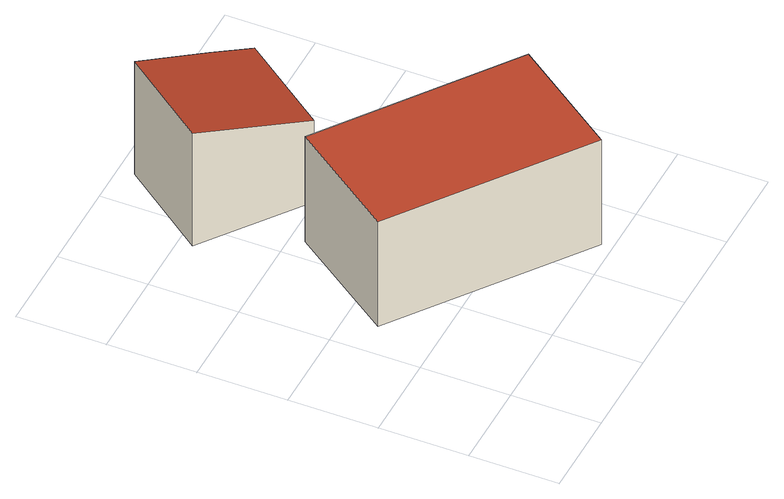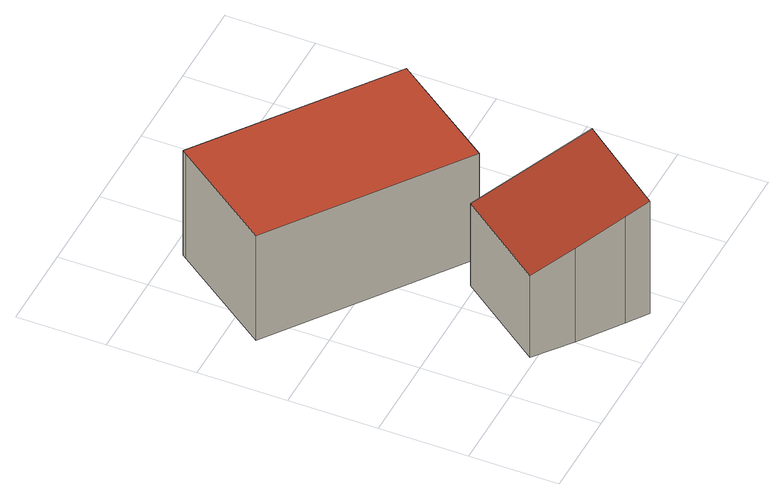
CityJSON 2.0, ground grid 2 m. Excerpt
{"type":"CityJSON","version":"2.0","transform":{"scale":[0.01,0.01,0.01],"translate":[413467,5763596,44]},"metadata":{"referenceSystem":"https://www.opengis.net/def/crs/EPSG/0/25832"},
"CityObjects":{
"building1":{"type":"Building","attributes":{"Gemeindeschluessel":"05570044","Geometrietyp2DReferenz":"3000","function":"51009_1611","roofType":"1000","measuredHeight":2.81},"geometry":[{"type":"Solid","lod":"2","boundaries":[[[[0,1,2,3]],[[4,5,1,0]],[[6,7,5,4]],[[8,9,7,6]],[[3,2,9,8]],[[6,4,0,3,8]],[[1,5,7,9,2]]]],"semantics":{"surfaces":[{"type":"WallSurface"},{"type":"RoofSurface"},{"type":"GroundSurface"}],"values":[[0,0,0,0,0,1,2]]}}]},
"building2":{"type":"Building","attributes":{"Gemeindeschluessel":"05570044","Geometrietyp2DReferenz":"3000","function":"51009_1610","roofType":"2100","measuredHeight":3.02},"geometry":[{"type":"Solid","lod":"2","boundaries":[[[[10,11,12,13]],[[14,15,11,10]],[[16,17,15,14]],[[18,19,17,16]],[[20,21,19,18]],[[13,12,21,20]],[[18,16,14,10,13,20]],[[11,15,17,19,21,12]]]],"semantics":{"surfaces":[{"type":"WallSurface"},{"type":"RoofSurface"},{"type":"GroundSurface"}],"values":[[0,0,0,0,0,0,1,2]]}}]}
},
"vertices":[
[250,569,380],[250,569,99],[78,329,99],[78,329,380],[663,267,380],[663,267,99],[497,36,380],[497,36,99],[490,26,380],[490,26,99],
[275,957,417],[275,957,115],[126,761,115],[126,761,418],[321,924,400],[321,924,115],[414,857,366],[414,857,115],[496,794,335],[496,794,115],[348,595,335],[348,595,115]
]}
